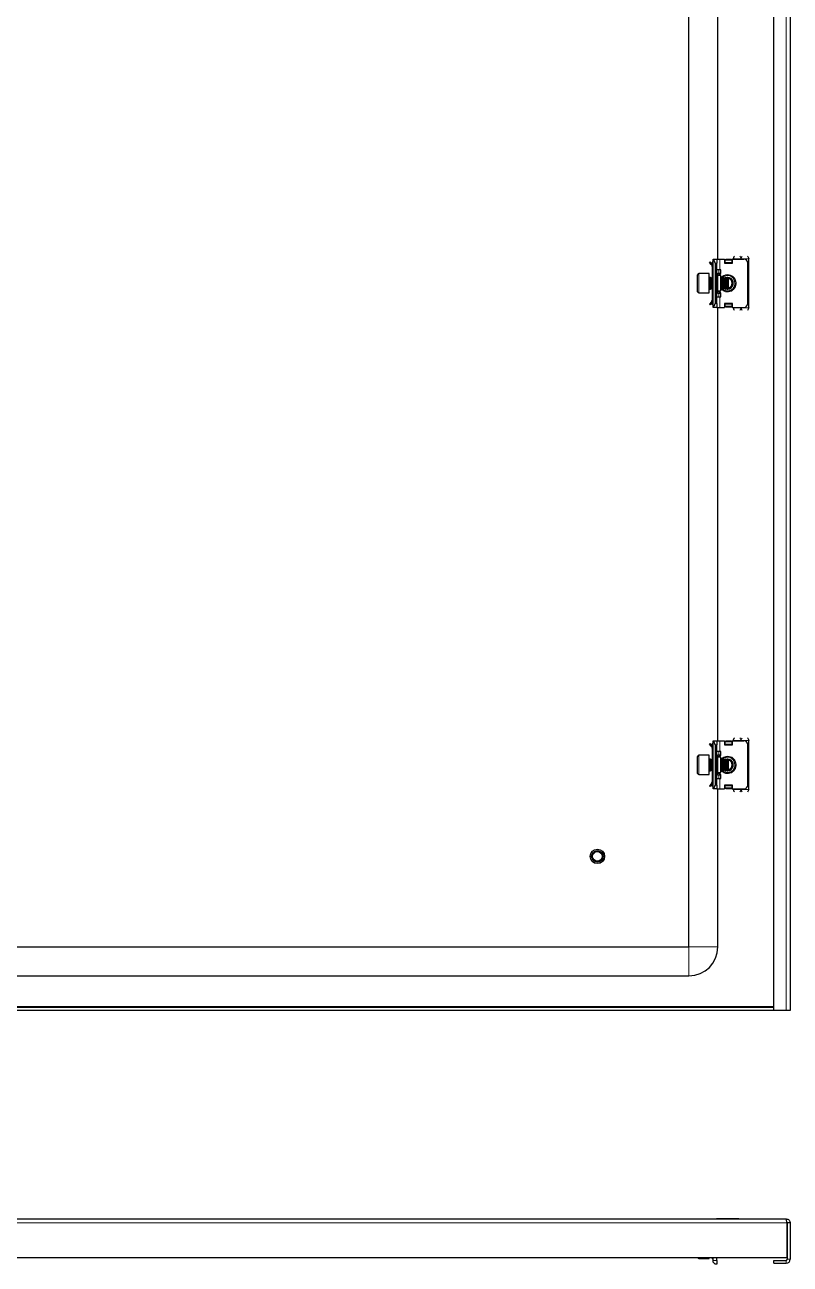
# Model space of a CAD drawing. Header units: millimetres. Extents: x -405 to 1879, y -435 to 1067.
# Drawn here: x 1482 to 1879, y -435 to 208 of the extents above; entities that cross this region are included whole.
import ezdxf

# ---------------------------------------------------------------- set-up
doc = ezdxf.new("R2010")
doc.units = ezdxf.units.MM

msp = doc.modelspace()

# ---------------------------------------------------------------- linework, layer by layer
at = {"color": 7, "linetype": 'Continuous', "lineweight": 25}
for p, q in [((1870.05, -303.58), (1870.05, 851.42)), ((1878.55, 851.42), (1878.55, -303.58)), ((1826.05, -270.58), (1826.05, 818.42)), ((1841.05, 86.42), (1841.05, 461.42)), ((1836.98, 85.06), (1836.63, 84.7)), ((1837.61, 83.73), (1836.63, 84.7)), ((1837.96, 84.08), (1836.98, 85.06)), ((1837.61, 83.73), (1837.96, 84.08)), ((1838.05, 84.42), (1838.05, 84.02)), ((1838.34, 85.13), (1838.55, 85.33)), ((1838.55, 86.42), (1840.55, 86.42)), ((1838.55, 86.15), (1838.55, 86.42)), ((1838.55, 61.69), (1838.55, 86.15)), ((1839.55, 84.42), (1839.55, 63.42)), ((1840.55, 86.42), (1840.55, 84.42)), ((1840.55, 86.42), (1842.05, 86.42)), ((1840.55, 63.42), (1840.55, 84.42)), ((1842.05, 86.42), (1844.55, 86.42)), ((1844.55, 86.42), (1844.55, 84.42)), ((1844.55, 84.42), (1848.55, 84.42)), ((1844.8, 86.04), (1845.3, 86.39)), ((1845.3, 86.04), (1844.8, 85.69)), ((1844.8, 85.69), (1844.8, 86.04)), ((1844.8, 84.77), (1844.8, 85.69)), ((1844.8, 84.42), (1844.8, 84.77)), ((1845.3, 86.39), (1845.3, 86.04)), ((1845.3, 86.39), (1847.8, 86.39)), ((1845.3, 86.04), (1847.8, 86.04)), ((1847.8, 86.04), (1847.8, 86.39)), ((1847.8, 86.39), (1848.3, 86.04)), ((1848.3, 85.69), (1847.8, 86.04)), ((1848.3, 86.04), (1848.3, 85.69)), ((1848.3, 85.69), (1848.3, 84.77)), ((1848.3, 84.77), (1848.3, 84.42)), ((1848.35, 86.3), (1848.35, 84.42)), ((1848.55, 86.3), (1848.35, 86.3)), ((1848.55, 86.42), (1854.55, 86.42)), ((1848.55, 84.42), (1848.55, 86.42)), ((1849.05, 86.42), (1849.05, 86.67)), ((1856.55, 63.42), (1856.55, 84.42)), ((1857.05, 61.17), (1857.05, 86.67)), ((1830.55, 69.52), (1830.55, 78.32)), ((1836.55, 78.92), (1831.15, 78.92)), ((1836.55, 68.92), (1836.55, 78.92)), ((1838.05, 82.67), (1838.55, 82.67)), ((1838.05, 82.67), (1838.05, 79.17)), ((1838.55, 79.17), (1838.05, 79.17)), ((1838.05, 79.17), (1838.05, 76.92)), ((1842.05, 80.92), (1840.55, 80.92)), ((1840.87, 77.95), (1842.55, 78.92)), ((1841.05, 78.05), (1841.05, 79.17)), ((1841.05, 79.17), (1841.55, 79.17)), ((1842.55, 77.92), (1841.05, 77.92)), ((1841.55, 79.17), (1842.55, 79.17)), ((1842.55, 80.92), (1842.05, 80.92)), ((1842.55, 78.92), (1842.55, 80.92)), ((1842.55, 69.92), (1842.55, 77.92)), ((1837.16, 76.92), (1836.8, 76.92)), ((1836.8, 70.92), (1837.16, 70.92)), ((1837.55, 76.36), (1837.16, 76.92)), ((1837.16, 75.06), (1837.16, 76.92)), ((1837.16, 70.92), (1837.16, 75.06)), ((1837.16, 70.92), (1837.55, 71.47)), ((1837.93, 76.92), (1837.55, 76.36)), ((1837.55, 74.85), (1837.55, 76.36)), ((1837.55, 71.47), (1837.55, 74.85)), ((1837.55, 71.47), (1837.93, 70.92)), ((1838.16, 76.92), (1837.93, 76.92)), ((1837.93, 75.06), (1837.93, 76.92)), ((1837.93, 70.92), (1837.93, 75.06)), ((1837.93, 70.92), (1838.16, 70.92)), ((1838.05, 70.92), (1838.05, 68.67)), ((1838.55, 76.36), (1838.16, 76.92)), ((1838.16, 75.06), (1838.16, 76.92)), ((1838.16, 70.92), (1838.16, 75.06)), ((1838.16, 70.92), (1838.55, 71.47)), ((1842.93, 76.92), (1842.55, 76.36)), ((1842.55, 71.47), (1842.93, 70.92)), ((1843.16, 76.92), (1842.93, 76.92)), ((1842.93, 75.06), (1842.93, 76.92)), ((1842.93, 70.92), (1842.93, 75.06)), ((1842.93, 70.92), (1843.16, 70.92)), ((1843.55, 76.36), (1843.16, 76.92)), ((1843.16, 75.06), (1843.16, 76.92)), ((1843.16, 70.92), (1843.16, 75.06)), ((1843.16, 70.92), (1843.55, 71.47)), ((1843.93, 76.92), (1843.55, 76.36)), ((1843.55, 74.85), (1843.55, 76.36)), ((1843.55, 71.47), (1843.55, 74.85)), ((1843.55, 71.47), (1843.93, 70.92)), ((1844.16, 76.92), (1843.93, 76.92)), ((1843.93, 75.06), (1843.93, 76.92)), ((1843.93, 70.92), (1843.93, 75.06)), ((1843.93, 70.92), (1844.16, 70.92)), ((1844.55, 76.36), (1844.16, 76.92)), ((1844.16, 75.06), (1844.16, 76.92)), ((1844.16, 70.92), (1844.16, 75.06)), ((1844.16, 70.92), (1844.55, 71.47)), ((1844.47, 76.47), (1844.72, 76.61)), ((1844.72, 71.23), (1844.47, 71.37)), ((1844.93, 76.92), (1844.55, 76.36)), ((1844.55, 74.85), (1844.55, 76.36)), ((1844.55, 71.47), (1844.55, 74.85)), ((1844.55, 71.47), (1844.93, 70.92)), ((1845.16, 76.92), (1844.93, 76.92)), ((1844.93, 75.06), (1844.93, 76.92)), ((1844.93, 70.92), (1844.93, 75.06)), ((1844.93, 70.92), (1845.16, 70.92)), ((1845.55, 76.36), (1845.16, 76.92)), ((1845.16, 75.06), (1845.16, 76.92)), ((1845.16, 70.92), (1845.16, 75.06)), ((1845.16, 70.92), (1845.55, 71.47)), ((1845.75, 76.66), (1845.38, 76.6)), ((1845.93, 76.92), (1845.55, 76.36)), ((1845.55, 74.85), (1845.55, 76.36)), ((1845.55, 71.47), (1845.55, 74.85)), ((1845.55, 71.47), (1845.93, 70.92)), ((1845.99, 76.92), (1845.93, 76.92)), ((1845.93, 75.06), (1845.93, 76.92)), ((1845.93, 70.92), (1845.93, 75.06)), ((1845.93, 70.92), (1845.99, 70.92)), ((1846.55, 76.36), (1845.99, 76.92)), ((1845.99, 70.92), (1845.99, 76.92)), ((1845.99, 70.92), (1846.55, 71.47)), ((1847.07, 76.48), (1846.24, 76.67)), ((1846.55, 71.47), (1846.55, 76.36)), ((1831.15, 68.92), (1836.55, 68.92)), ((1838.05, 68.67), (1838.05, 65.17)), ((1838.05, 68.67), (1838.55, 68.67)), ((1838.05, 65.17), (1838.55, 65.17)), ((1840.55, 66.92), (1842.05, 66.92)), ((1842.55, 68.92), (1840.87, 69.89)), ((1841.05, 69.92), (1842.55, 69.92)), ((1841.05, 68.67), (1841.05, 69.78)), ((1841.55, 68.67), (1841.05, 68.67)), ((1842.55, 68.67), (1841.55, 68.67)), ((1842.05, 66.92), (1842.55, 66.92)), ((1842.55, 66.92), (1842.55, 68.92)), ((1837.61, 64.11), (1836.63, 63.13)), ((1836.98, 62.78), (1836.63, 63.13)), ((1837.96, 63.75), (1836.98, 62.78)), ((1837.61, 64.11), (1837.96, 63.75)), ((1838.05, 63.42), (1838.05, 63.88)), ((1838.55, 62.5), (1838.34, 62.71)), ((1838.55, 61.42), (1838.55, 61.69)), ((1840.55, 61.42), (1838.55, 61.42)), ((1840.55, 63.42), (1840.55, 61.42)), ((1840.55, 61.42), (1842.05, 61.42)), ((1841.05, -163.58), (1841.05, 61.42)), ((1842.05, 61.42), (1844.55, 61.42)), ((1844.55, 63.42), (1844.55, 61.42)), ((1848.55, 63.42), (1844.55, 63.42)), ((1844.8, 63.06), (1844.8, 63.42)), ((1844.8, 62.15), (1844.8, 63.06)), ((1844.8, 62.15), (1845.3, 61.8)), ((1844.8, 61.8), (1844.8, 62.15)), ((1845.3, 61.44), (1844.8, 61.8)), ((1847.8, 61.8), (1845.3, 61.8)), ((1845.3, 61.8), (1845.3, 61.44)), ((1847.8, 61.44), (1845.3, 61.44)), ((1847.8, 61.8), (1848.3, 62.15)), ((1847.8, 61.44), (1847.8, 61.8)), ((1848.3, 61.8), (1847.8, 61.44)), ((1848.3, 63.42), (1848.3, 63.06)), ((1848.3, 63.06), (1848.3, 62.15)), ((1848.3, 62.15), (1848.3, 61.8)), ((1848.35, 63.42), (1848.35, 61.54)), ((1848.35, 61.54), (1848.55, 61.54)), ((1848.55, 61.42), (1848.55, 63.42)), ((1848.55, 61.42), (1854.55, 61.42)), ((1849.05, 61.17), (1849.05, 61.42)), ((1836.98, -164.94), (1836.63, -165.3)), ((1837.61, -166.27), (1836.63, -165.3)), ((1837.96, -165.92), (1836.98, -164.94)), ((1837.61, -166.27), (1837.96, -165.92)), ((1838.05, -165.58), (1838.05, -165.98)), ((1838.34, -164.87), (1838.55, -164.67)), ((1838.55, -163.58), (1840.55, -163.58)), ((1838.55, -163.85), (1838.55, -163.58)), ((1838.55, -188.31), (1838.55, -163.85)), ((1839.55, -165.58), (1839.55, -186.58)), ((1840.55, -163.58), (1840.55, -165.58)), ((1840.55, -163.58), (1842.05, -163.58)), ((1840.55, -186.58), (1840.55, -165.58)), ((1842.05, -163.58), (1844.55, -163.58)), ((1844.55, -163.58), (1844.55, -165.58)), ((1844.55, -165.58), (1848.55, -165.58)), ((1844.8, -163.96), (1845.3, -163.61)), ((1845.3, -163.96), (1844.8, -164.31)), ((1844.8, -164.31), (1844.8, -163.96)), ((1844.8, -165.23), (1844.8, -164.31)), ((1844.8, -165.58), (1844.8, -165.23)), ((1845.3, -163.61), (1845.3, -163.96)), ((1845.3, -163.61), (1847.8, -163.61)), ((1845.3, -163.96), (1847.8, -163.96)), ((1847.8, -163.96), (1847.8, -163.61)), ((1847.8, -163.61), (1848.3, -163.96)), ((1848.3, -164.31), (1847.8, -163.96)), ((1848.3, -163.96), (1848.3, -164.31)), ((1848.3, -164.31), (1848.3, -165.23)), ((1848.3, -165.23), (1848.3, -165.58)), ((1848.35, -163.7), (1848.35, -165.58)), ((1848.55, -163.7), (1848.35, -163.7)), ((1848.55, -165.58), (1848.55, -163.58)), ((1848.55, -163.58), (1854.55, -163.58)), ((1849.05, -163.58), (1849.05, -163.33)), ((1856.55, -186.58), (1856.55, -165.58)), ((1857.05, -188.83), (1857.05, -163.33)), ((1830.55, -180.48), (1830.55, -171.68)), ((1836.55, -171.08), (1831.15, -171.08)), ((1836.55, -181.08), (1836.55, -171.08)), ((1837.16, -173.08), (1836.8, -173.08)), ((1837.55, -173.64), (1837.16, -173.08)), ((1837.16, -174.94), (1837.16, -173.08)), ((1837.93, -173.08), (1837.55, -173.64)), ((1837.55, -175.15), (1837.55, -173.64)), ((1838.16, -173.08), (1837.93, -173.08)), ((1837.93, -174.94), (1837.93, -173.08)), ((1838.05, -167.33), (1838.55, -167.33)), ((1838.05, -167.33), (1838.05, -170.83)), ((1838.55, -170.83), (1838.05, -170.83)), ((1838.05, -170.83), (1838.05, -173.08)), ((1838.55, -173.64), (1838.16, -173.08)), ((1838.16, -174.94), (1838.16, -173.08)), ((1842.05, -169.08), (1840.55, -169.08)), ((1840.87, -172.05), (1842.55, -171.08)), ((1841.05, -171.95), (1841.05, -170.83)), ((1841.05, -170.83), (1841.55, -170.83)), ((1842.55, -172.08), (1841.05, -172.08)), ((1841.55, -170.83), (1842.55, -170.83)), ((1842.55, -169.08), (1842.05, -169.08)), ((1842.55, -171.08), (1842.55, -169.08)), ((1842.55, -180.08), (1842.55, -172.08)), ((1842.93, -173.08), (1842.55, -173.64)), ((1843.16, -173.08), (1842.93, -173.08)), ((1842.93, -174.94), (1842.93, -173.08)), ((1843.55, -173.64), (1843.16, -173.08)), ((1843.16, -174.94), (1843.16, -173.08)), ((1843.93, -173.08), (1843.55, -173.64)), ((1843.55, -175.15), (1843.55, -173.64)), ((1844.16, -173.08), (1843.93, -173.08)), ((1843.93, -174.94), (1843.93, -173.08)), ((1844.55, -173.64), (1844.16, -173.08)), ((1844.16, -174.94), (1844.16, -173.08)), ((1844.47, -173.53), (1844.72, -173.39)), ((1844.93, -173.08), (1844.55, -173.64)), ((1844.55, -175.15), (1844.55, -173.64)), ((1845.16, -173.08), (1844.93, -173.08)), ((1844.93, -174.94), (1844.93, -173.08)), ((1845.55, -173.64), (1845.16, -173.08)), ((1845.16, -174.94), (1845.16, -173.08)), ((1845.75, -173.34), (1845.38, -173.4)), ((1845.93, -173.08), (1845.55, -173.64)), ((1845.55, -175.15), (1845.55, -173.64)), ((1845.99, -173.08), (1845.93, -173.08)), ((1845.93, -174.94), (1845.93, -173.08)), ((1846.55, -173.64), (1845.99, -173.08)), ((1845.99, -179.08), (1845.99, -173.08)), ((1847.07, -173.52), (1846.24, -173.33)), ((1846.55, -178.53), (1846.55, -173.64)), ((1836.8, -179.08), (1837.16, -179.08)), ((1837.16, -179.08), (1837.16, -174.94)), ((1837.16, -179.08), (1837.55, -178.53)), ((1837.55, -178.53), (1837.55, -175.15)), ((1837.55, -178.53), (1837.93, -179.08)), ((1837.93, -179.08), (1837.93, -174.94)), ((1837.93, -179.08), (1838.16, -179.08)), ((1838.05, -179.08), (1838.05, -181.33)), ((1838.16, -179.08), (1838.16, -174.94)), ((1838.16, -179.08), (1838.55, -178.53)), ((1842.55, -181.08), (1840.87, -180.11)), ((1841.05, -180.08), (1842.55, -180.08)), ((1842.55, -178.53), (1842.93, -179.08)), ((1842.93, -179.08), (1842.93, -174.94)), ((1842.93, -179.08), (1843.16, -179.08)), ((1843.16, -179.08), (1843.16, -174.94)), ((1843.16, -179.08), (1843.55, -178.53)), ((1843.55, -178.53), (1843.55, -175.15)), ((1843.55, -178.53), (1843.93, -179.08)), ((1843.93, -179.08), (1843.93, -174.94)), ((1843.93, -179.08), (1844.16, -179.08)), ((1844.16, -179.08), (1844.16, -174.94)), ((1844.16, -179.08), (1844.55, -178.53)), ((1844.72, -178.77), (1844.47, -178.63)), ((1844.55, -178.53), (1844.55, -175.15)), ((1844.55, -178.53), (1844.93, -179.08)), ((1844.93, -179.08), (1844.93, -174.94)), ((1844.93, -179.08), (1845.16, -179.08)), ((1845.16, -179.08), (1845.16, -174.94)), ((1845.16, -179.08), (1845.55, -178.53)), ((1845.55, -178.53), (1845.55, -175.15)), ((1845.55, -178.53), (1845.93, -179.08)), ((1845.93, -179.08), (1845.93, -174.94)), ((1845.93, -179.08), (1845.99, -179.08)), ((1845.99, -179.08), (1846.55, -178.53)), ((1831.15, -181.08), (1836.55, -181.08)), ((1837.61, -185.89), (1836.63, -186.87)), ((1837.96, -186.25), (1836.98, -187.22)), ((1837.61, -185.89), (1837.96, -186.25)), ((1838.05, -181.33), (1838.05, -184.83)), ((1838.05, -181.33), (1838.55, -181.33)), ((1838.05, -184.83), (1838.55, -184.83)), ((1838.05, -186.58), (1838.05, -186.12)), ((1840.55, -183.08), (1842.05, -183.08)), ((1841.05, -181.33), (1841.05, -180.22)), ((1841.55, -181.33), (1841.05, -181.33)), ((1842.55, -181.33), (1841.55, -181.33)), ((1842.05, -183.08), (1842.55, -183.08)), ((1842.55, -183.08), (1842.55, -181.08)), ((1836.98, -187.22), (1836.63, -186.87)), ((1838.55, -187.5), (1838.34, -187.29)), ((1838.55, -188.58), (1838.55, -188.31)), ((1840.55, -188.58), (1838.55, -188.58)), ((1840.55, -186.58), (1840.55, -188.58)), ((1840.55, -188.58), (1842.05, -188.58)), ((1841.05, -270.58), (1841.05, -188.58)), ((1842.05, -188.58), (1844.55, -188.58)), ((1848.55, -186.58), (1844.55, -186.58)), ((1844.55, -186.58), (1844.55, -188.58)), ((1844.8, -186.94), (1844.8, -186.58)), ((1844.8, -187.85), (1844.8, -186.94)), ((1844.8, -188.2), (1844.8, -187.85)), ((1844.8, -187.85), (1845.3, -188.2)), ((1845.3, -188.56), (1844.8, -188.2)), ((1845.3, -188.2), (1845.3, -188.56)), ((1847.8, -188.2), (1845.3, -188.2)), ((1847.8, -188.56), (1845.3, -188.56)), ((1847.8, -188.2), (1848.3, -187.85)), ((1847.8, -188.56), (1847.8, -188.2)), ((1848.3, -188.2), (1847.8, -188.56)), ((1848.3, -186.58), (1848.3, -186.94)), ((1848.3, -186.94), (1848.3, -187.85)), ((1848.3, -187.85), (1848.3, -188.2)), ((1848.35, -186.58), (1848.35, -188.46)), ((1848.35, -188.46), (1848.55, -188.46)), ((1848.55, -188.58), (1848.55, -186.58)), ((1848.55, -188.58), (1854.55, -188.58)), ((1849.05, -188.83), (1849.05, -188.58)), ((1137.05, -270.58), (1826.05, -270.58)), ((1137.05, -285.58), (1826.05, -285.58)), ((1870.05, -302.08), (1093.05, -302.08)), ((1870.05, -303.58), (1093.05, -303.58)), ((1876.45, -303.58), (1870.05, -303.58)), ((1878.55, -303.58), (1876.45, -303.58)), ((1840.26, -411.45), (1840.26, -411.75)), ((1840.26, -411.45), (1851.42, -411.45)), ((1851.42, -411.45), (1851.83, -411.45)), ((1851.83, -411.75), (1851.83, -411.45)), ((1086.65, -411.75), (1876.45, -411.75)), ((1876.85, -413.85), (1876.85, -431.75)), ((1878.55, -413.85), (1877.05, -413.85)), ((1877.05, -413.85), (1877.05, -432.65)), ((1878.55, -413.85), (1878.55, -432.65)), ((1086.25, -431.75), (1876.85, -431.75)), ((1831.15, -432.25), (1836.55, -432.25)), ((1836.55, -432.25), (1836.55, -431.75)), ((1838.05, -432.25), (1838.55, -432.25)), ((1838.55, -433.25), (1838.55, -431.75)), ((1838.55, -434.25), (1838.55, -433.25)), ((1838.55, -434.25), (1839.55, -435.25)), ((1840.55, -435.25), (1839.55, -435.25)), ((1840.55, -433.25), (1840.55, -431.75)), ((1840.55, -433.25), (1840.55, -435.25)), ((1870.05, -434.75), (1870.05, -433.25)), ((1870.05, -433.25), (1876.45, -433.25)), ((1870.05, -434.75), (1876.45, -434.75))]:
    msp.add_line(p, q, dxfattribs=at)
at = {"color": 8, "linetype": 'Continuous', "lineweight": 18}
for p, q in [((1876.45, 851.42), (1876.45, -303.58)), ((1838.55, 84.42), (1838.05, 84.42)), ((1838.55, 84.92), (1838.34, 85.13)), ((1840.55, 84.42), (1839.55, 84.42)), ((1842.05, 80.92), (1842.05, 86.42)), ((1848.3, 84.77), (1844.8, 84.77)), ((1849.05, 86.67), (1853.05, 86.67)), ((1857.05, 86.67), (1853.05, 86.67)), ((1831.15, 78.92), (1831.15, 68.92)), ((1841.05, 77.92), (1841.05, 69.92)), ((1841.55, 79.17), (1841.55, 80.92)), ((1836.8, 76.92), (1836.8, 71.15)), ((1836.8, 71.15), (1836.8, 70.92)), ((1841.55, 66.92), (1841.55, 68.67)), ((1842.05, 61.42), (1842.05, 66.92)), ((1838.55, 63.42), (1838.05, 63.42)), ((1838.55, 62.92), (1838.34, 62.71)), ((1839.55, 63.42), (1840.55, 63.42)), ((1844.8, 63.06), (1848.3, 63.06)), ((1853.05, 61.17), (1849.05, 61.17)), ((1857.05, 61.17), (1853.05, 61.17)), ((1838.55, -165.58), (1838.05, -165.58)), ((1838.55, -165.08), (1838.34, -164.87)), ((1840.55, -165.58), (1839.55, -165.58)), ((1842.05, -169.08), (1842.05, -163.58)), ((1848.3, -165.23), (1844.8, -165.23)), ((1849.05, -163.33), (1853.05, -163.33)), ((1857.05, -163.33), (1853.05, -163.33)), ((1831.15, -171.08), (1831.15, -181.08)), ((1836.8, -173.08), (1836.8, -178.85)), ((1841.05, -172.08), (1841.05, -180.08)), ((1841.55, -170.83), (1841.55, -169.08)), ((1836.8, -178.85), (1836.8, -179.08)), ((1841.55, -183.08), (1841.55, -181.33)), ((1842.05, -188.58), (1842.05, -183.08)), ((1838.55, -186.58), (1838.05, -186.58)), ((1838.55, -187.08), (1838.34, -187.29)), ((1839.55, -186.58), (1840.55, -186.58)), ((1844.8, -186.94), (1848.3, -186.94)), ((1853.05, -188.83), (1849.05, -188.83)), ((1857.05, -188.83), (1853.05, -188.83)), ((1826.05, -270.58), (1826.05, -285.58)), ((1826.05, -270.58), (1841.05, -270.58)), ((1870.05, -301.48), (1093.05, -301.48)), ((1086.25, -413.85), (1876.85, -413.85)), ((1831.15, -431.75), (1831.15, -432.25)), ((1838.55, -433.25), (1840.55, -433.25)), ((1876.45, -433.25), (1876.45, -434.75)), ((1877.05, -432.65), (1878.55, -432.65))]:
    msp.add_line(p, q, dxfattribs=at)
at = {"color": 7, "linetype": 'Continuous', "lineweight": 25, "flags": 128}
for points in [[(1845.38, 71.24), (1845.51, 71.21), (1845.75, 71.17)], [(1845.38, -178.76), (1845.51, -178.79), (1845.75, -178.83)]]:
    msp.add_lwpolyline(points, dxfattribs=at)
at = {"color": 7, "linetype": 'Continuous', "lineweight": 25}
for radius in [3.75, 3, 2.5]:
    msp.add_circle((1778.55, -223.58), radius, dxfattribs=at)
for centre, radius, start, end in [((1839.05, 84.42), 1, 135, 180), ((1837.55, 84.42), 2, 0, 60), ((1854.55, 84.42), 2, 0, 90), ((1831.15, 78.32), 0.6, 90, 180), ((1841.05, 78.42), 0.5, 180, 270), ((1846.05, 73.92), 4, 90, 134.28235), ((1846.05, 73.92), 4, 225.71765, 90), ((1836.8, 77.17), 0.25, 180, 270), ((1836.8, 70.67), 0.25, 90, 180), ((1846.05, 73.92), 3, 254.33161, 105.66839), ((1846.05, 73.92), 2.76, 274.01261, 68.2426), ((1846.05, 73.92), 2.45, 281.79772, 78.20228), ((1831.15, 69.52), 0.6, 180, 270), ((1841.05, 69.42), 0.5, 90, 180), ((1839.05, 63.42), 1, 180, 225), ((1837.55, 63.42), 2, 300, 0), ((1854.55, 63.42), 2, 270, 0), ((1839.05, -165.58), 1, 135, 180), ((1837.55, -165.58), 2, 0, 60), ((1854.55, -165.58), 2, 0, 90), ((1831.15, -171.68), 0.6, 90, 180), ((1836.8, -172.83), 0.25, 180, 270), ((1841.05, -171.58), 0.5, 180, 270), ((1846.05, -176.08), 4, 90, 134.28235), ((1846.05, -176.08), 4, 225.71765, 90), ((1846.05, -176.08), 3, 254.33161, 105.66839), ((1846.05, -176.08), 2.76, 274.01261, 68.2426), ((1846.05, -176.08), 2.45, 281.79772, 78.20228), ((1836.8, -179.33), 0.25, 90, 180), ((1841.05, -180.58), 0.5, 90, 180), ((1831.15, -180.48), 0.6, 180, 270), ((1839.05, -186.58), 1, 180, 225), ((1837.55, -186.58), 2, 300, 0), ((1854.55, -186.58), 2, 270, 0), ((1826.05, -270.58), 15, 270, 0), ((1831.15, -431.65), 0.6, 189.59407, 270), ((1876.45, -432.65), 2.1, 270, 0), ((1876.45, -432.65), 0.6, 270, 0)]:
    msp.add_arc(centre, radius, start, end, dxfattribs=at)
at = {"color": 8, "linetype": 'Continuous', "lineweight": 18}
for centre, start, end in [((1846.05, 73.92), 218.94244, 90), ((1846.05, 73.92), 90, 141.05756), ((1846.05, -176.08), 218.94244, 90), ((1846.05, -176.08), 90, 141.05756)]:
    msp.add_arc(centre, 4.5, start, end, dxfattribs=at)
at = {"color": 7, "linetype": 'Continuous', "lineweight": 25}
for points, knots in [([(1838.05, 82.67), (1838.02, 82.86), (1837.99, 83.15), (1837.81, 83.5), (1837.67, 83.65), (1837.61, 83.73)], [0, 0, 0, 0, 0.4850424, 0.7384039, 1, 1, 1, 1]), ([(1838.55, 82.67), (1838.52, 82.91), (1838.47, 83.39), (1838.18, 83.85), (1837.99, 84.05), (1837.96, 84.08)], [0, 0, 0, 0, 0.461863, 0.923726, 1, 1, 1, 1]), ([(1849.05, 86.67), (1849.09, 86.79), (1849.19, 87.03), (1849.33, 87.38), (1849.47, 87.71), (1849.57, 87.9), (1849.62, 87.99)], [0, 0, 0, 0, 0.247454, 0.50208, 0.749534, 1, 1, 1, 1]), ([(1852.47, 87.98), (1852.55, 87.82), (1852.73, 87.48), (1852.92, 86.99), (1853.03, 86.71), (1853.05, 86.67)], [0, 0, 0, 0, 0.415483, 0.917152, 1, 1, 1, 1]), ([(1853.05, 86.67), (1853.14, 86.91), (1853.33, 87.4), (1853.52, 87.79), (1853.62, 87.99)], [0, 0, 0, 0, 0.5020654, 1, 1, 1, 1]), ([(1856.47, 87.98), (1856.55, 87.82), (1856.73, 87.48), (1856.92, 86.99), (1857.03, 86.71), (1857.05, 86.67)], [0, 0, 0, 0, 0.415483, 0.917152, 1, 1, 1, 1]), ([(1837.61, 64.11), (1837.73, 64.26), (1837.91, 64.48), (1838.03, 64.86), (1838.04, 65.07), (1838.05, 65.17)], [0, 0, 0, 0, 0.485042, 0.738404, 1, 1, 1, 1]), ([(1837.96, 63.75), (1838.11, 63.94), (1838.42, 64.32), (1838.54, 64.85), (1838.54, 65.13), (1838.55, 65.17)], [0, 0, 0, 0, 0.461863, 0.923726, 1, 1, 1, 1]), ([(1849.62, 59.86), (1849.54, 60.01), (1849.36, 60.36), (1849.17, 60.85), (1849.06, 61.13), (1849.05, 61.17)], [0, 0, 0, 0, 0.4154826, 0.9171518, 1, 1, 1, 1]), ([(1853.05, 61.17), (1852.95, 60.92), (1852.76, 60.44), (1852.57, 60.04), (1852.47, 59.85)], [0, 0, 0, 0, 0.502065, 1, 1, 1, 1]), ([(1853.62, 59.86), (1853.54, 60.01), (1853.36, 60.36), (1853.17, 60.85), (1853.06, 61.13), (1853.05, 61.17)], [0, 0, 0, 0, 0.415483, 0.917152, 1, 1, 1, 1]), ([(1857.05, 61.17), (1856.95, 60.92), (1856.76, 60.44), (1856.57, 60.04), (1856.47, 59.85)], [0, 0, 0, 0, 0.5020654, 1, 1, 1, 1]), ([(1838.05, -167.33), (1838.02, -167.14), (1837.99, -166.85), (1837.81, -166.5), (1837.67, -166.35), (1837.61, -166.27)], [0, 0, 0, 0, 0.4850424, 0.7384039, 1, 1, 1, 1]), ([(1838.55, -167.33), (1838.52, -167.09), (1838.47, -166.61), (1838.18, -166.15), (1837.99, -165.95), (1837.96, -165.92)], [0, 0, 0, 0, 0.461863, 0.923726, 1, 1, 1, 1]), ([(1849.05, -163.33), (1849.09, -163.21), (1849.19, -162.97), (1849.33, -162.62), (1849.47, -162.29), (1849.57, -162.1), (1849.62, -162.01)], [0, 0, 0, 0, 0.247454, 0.50208, 0.749534, 1, 1, 1, 1]), ([(1852.47, -162.02), (1852.55, -162.18), (1852.73, -162.52), (1852.92, -163.01), (1853.03, -163.29), (1853.05, -163.33)], [0, 0, 0, 0, 0.415483, 0.917152, 1, 1, 1, 1]), ([(1853.05, -163.33), (1853.14, -163.09), (1853.33, -162.6), (1853.52, -162.21), (1853.62, -162.01)], [0, 0, 0, 0, 0.502065, 1, 1, 1, 1]), ([(1856.47, -162.02), (1856.55, -162.18), (1856.73, -162.52), (1856.92, -163.01), (1857.03, -163.29), (1857.05, -163.33)], [0, 0, 0, 0, 0.415483, 0.917152, 1, 1, 1, 1]), ([(1837.61, -185.89), (1837.73, -185.74), (1837.91, -185.52), (1838.03, -185.14), (1838.04, -184.93), (1838.05, -184.83)], [0, 0, 0, 0, 0.485042, 0.738404, 1, 1, 1, 1]), ([(1837.96, -186.25), (1838.11, -186.06), (1838.42, -185.68), (1838.54, -185.15), (1838.54, -184.87), (1838.55, -184.83)], [0, 0, 0, 0, 0.461863, 0.923726, 1, 1, 1, 1]), ([(1849.62, -190.14), (1849.54, -189.99), (1849.36, -189.64), (1849.17, -189.15), (1849.06, -188.87), (1849.05, -188.83)], [0, 0, 0, 0, 0.415483, 0.917152, 1, 1, 1, 1]), ([(1853.05, -188.83), (1852.95, -189.08), (1852.76, -189.56), (1852.57, -189.96), (1852.47, -190.15)], [0, 0, 0, 0, 0.502065, 1, 1, 1, 1]), ([(1853.62, -190.14), (1853.54, -189.99), (1853.36, -189.64), (1853.17, -189.15), (1853.06, -188.87), (1853.05, -188.83)], [0, 0, 0, 0, 0.415483, 0.917152, 1, 1, 1, 1]), ([(1857.05, -188.83), (1856.95, -189.08), (1856.76, -189.56), (1856.57, -189.96), (1856.47, -190.15)], [0, 0, 0, 0, 0.502065, 1, 1, 1, 1]), ([(1876.45, -411.75), (1876.72, -411.75), (1876.99, -411.8), (1877.5, -412.02), (1877.73, -412.17), (1878.13, -412.56), (1878.28, -412.79), (1878.49, -413.3), (1878.55, -413.57), (1878.55, -413.85)], [0, 0, 0, 0, 0.25, 0.25, 0.5, 0.5, 0.75, 0.75, 1, 1, 1, 1]), ([(1876.85, -413.85), (1876.81, -413.58), (1876.78, -413.3), (1876.71, -412.79), (1876.68, -412.56), (1876.61, -412.17), (1876.58, -412.02), (1876.51, -411.81), (1876.48, -411.75), (1876.45, -411.75)], [0, 0, 0, 0, 0.25, 0.25, 0.5, 0.5, 0.75, 0.75, 1, 1, 1, 1]), ([(1876.79, -413.37), (1876.82, -413.39), (1876.98, -413.49), (1877.02, -413.69), (1877.05, -413.85)], [0, 0, 0, 0, 0.2077128, 1, 1, 1, 1]), ([(1838.05, -432.25), (1838.02, -432.15), (1837.99, -432), (1837.85, -431.83), (1837.77, -431.76), (1837.75, -431.75)], [0, 0, 0, 0, 0.60297, 0.917931, 1, 1, 1, 1]), ([(1838.55, -432.25), (1838.53, -432.16), (1838.49, -431.99), (1838.24, -431.82), (1838.14, -431.75)], [0, 0, 0, 0, 0.57413, 1, 1, 1, 1])]:
    msp.add_open_spline(points, degree=3, knots=knots, dxfattribs=at)

doc.saveas('drawing.dxf')
